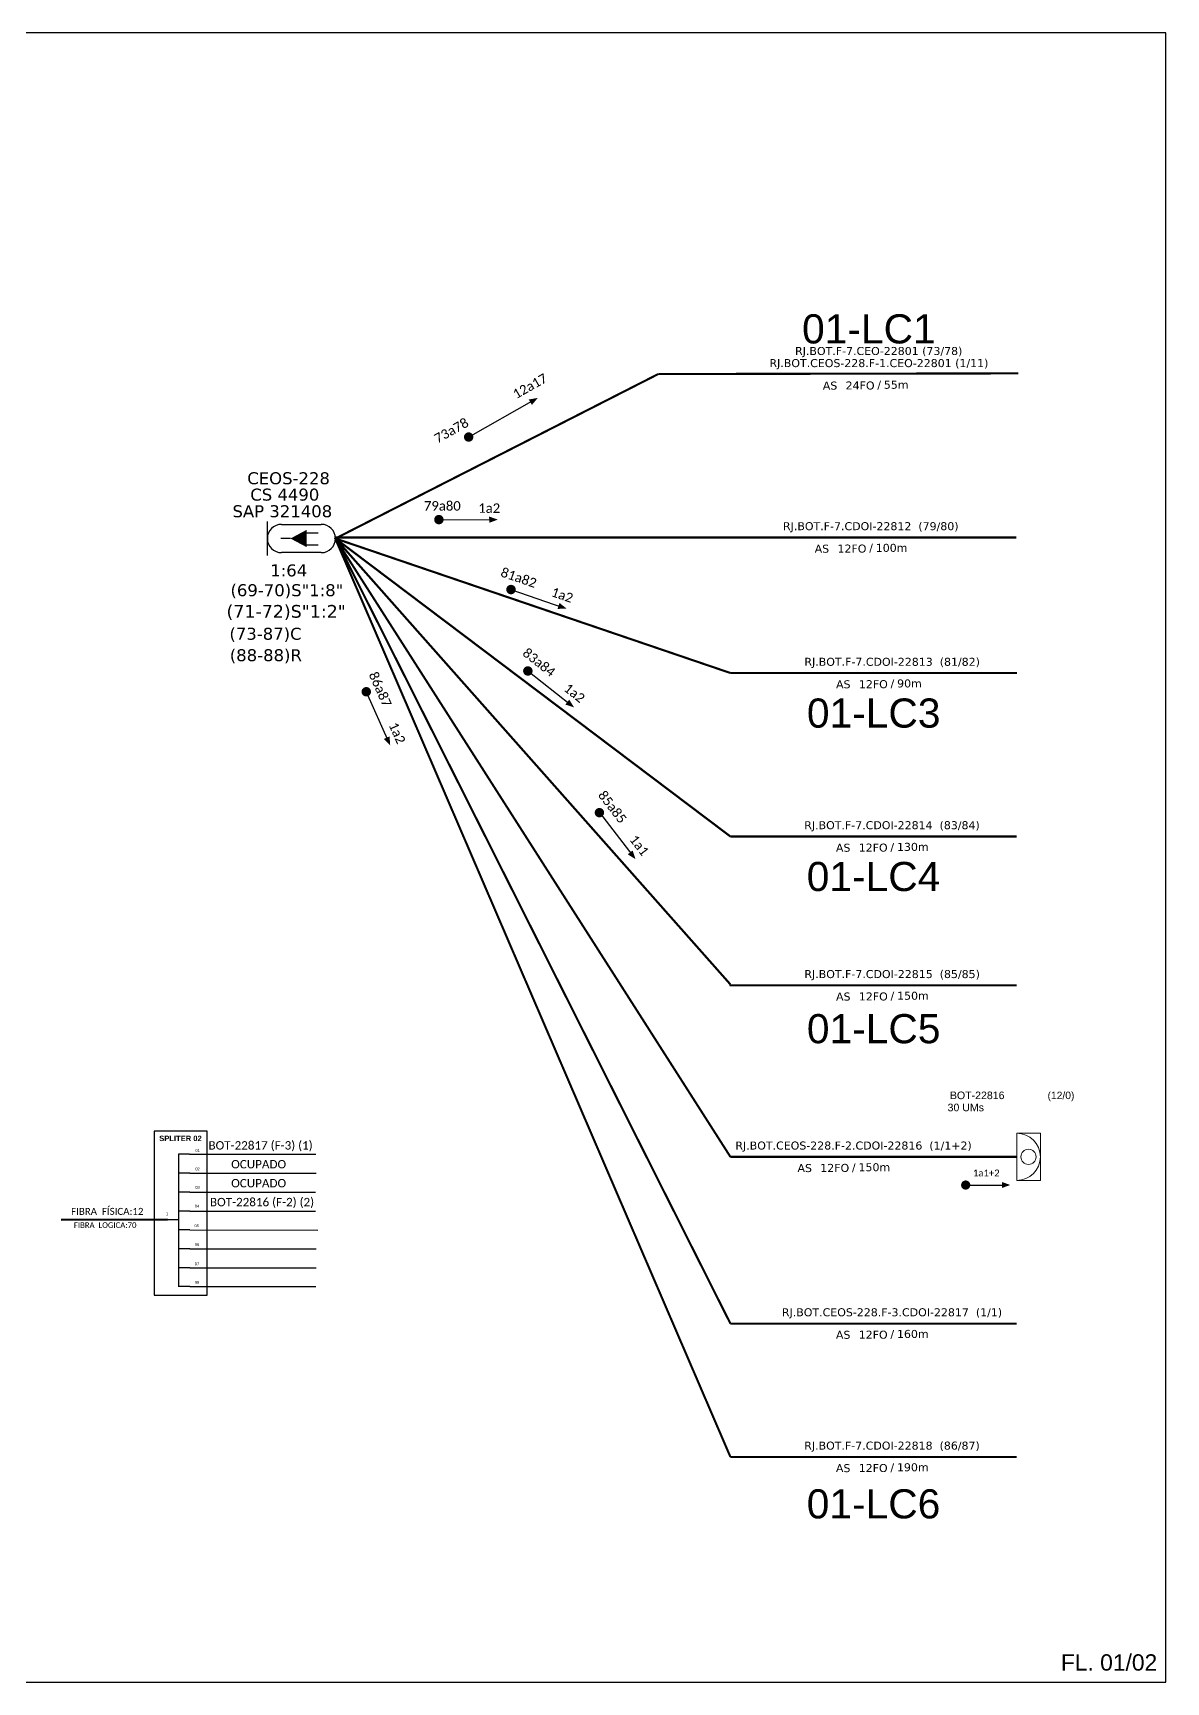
# Model space of a CAD drawing. Header units: inches. Extents: x 932 to 2691, y 84 to 678.
# Drawn here: x 1363 to 1771, y 84 to 678 of the extents above; entities that cross this region are included whole.
import ezdxf
from ezdxf.enums import TextEntityAlignment as Align

# ---------------------------------------------------------------- set-up
doc = ezdxf.new("R2010")
doc.units = ezdxf.units.IN
doc.header["$MEASUREMENT"] = 0
doc.linetypes.add('ARILSUPP', pattern=[2.98, 1.42, -0.71, 0.14, -0.71])
for name, color, linetype, lineweight in [("20.0-LEGENDA DOS CDO'S", 1, 'Continuous', 0), ('20.1-CDO_INTERIOR', 1, 'Continuous', 0), ('40.1-ETIQUETAS', 1, 'Continuous', 20)]:
    doc.layers.add(name, color=color, linetype=linetype, lineweight=lineweight)
for name, color, linetype in [('20.4-CEOS', 1, 'Continuous'), ('CAP a instalar', 1, 'FENCELINE1'), ('CD a instalar', 1, 'Continuous'), ('LC1', 3, 'Continuous'), ('SETA', 7, 'Continuous'), ('texto', 255, 'Continuous'), ('UNIFILAR', 7, 'Continuous')]:
    doc.layers.add(name, color=color, linetype=linetype)
doc.styles.add('ARIAL', font='arial.ttf')
doc.styles.add('siredit', font='verdana.ttf')
doc.linetypes.add('FENCELINE1', pattern='A,0.25,-0.1,[133,ltypeshp.shx,S=0.1,R=0,X=-0.1,Y=0],-0.1,1', length=1.45)

# ---------------------------------------------------------------- blocks, each defined once
blk = doc.blocks.new('ETIQUETA_RS5F')
at = {"layer": '40.1-ETIQUETAS', "color": 0, "style": 'siredit'}
blk.add_text('/', height=1.5, dxfattribs=at).set_placement((1.58, -1.95), align=Align.MIDDLE_RIGHT)
for tag, p in [('ETIQUETA_R_PRIMARIA', (1.21, 4.1)), ('ETIQUETA_R_SECUNDARIA', (1.21, 2.1)), ('F_ATIVAS/F_MORTAS', (1.14, -4.24))]:
    blk.add_attdef(tag, text='', height=1.5, dxfattribs=at).set_placement(p, align=Align.MIDDLE_CENTER)
for tag, p in [('TIPO_CABO', (-6.58, -2.12)), ('CAP_CABO', (0.4, -2.09))]:
    blk.add_attdef(tag, text='', height=1.5, dxfattribs=at).set_placement(p, align=Align.MIDDLE_RIGHT)
blk.add_attdef('METROS', text='', height=1.5, dxfattribs=at).set_placement((2.14, -1.95), align=Align.MIDDLE_LEFT)
for tag, p in [('FUSÃO_1', (0.85, -8.39)), ('FUSÃO_2', (0.85, -10.6)), ('FUSÃO_3', (0.85, -12.93)), ('FUSÃO_4', (0.85, -15.14)), ('FUSÃO_5', (0.85, -17.16))]:
    blk.add_attdef(tag, text='', height=1.5, dxfattribs=at).set_placement(p, align=Align.CENTER)
blk = doc.blocks.new('CDOI_INT')
at = {"layer": '20.1-CDO_INTERIOR', "color": 0, "lineweight": 18}
blk.add_lwpolyline([(4.25, -4.25), (4.25, 4.25), (0, 4.25), (0, -4.25)], close=True, dxfattribs=at)
blk.add_circle((2.12, 0), 1.36, dxfattribs=at)
blk.add_arc((0, 0), 4.25, 270, 90, dxfattribs=at)
at = {"layer": "20.0-LEGENDA DOS CDO'S", "color": 0, "style": 'ARIAL'}
for tag, p in [('CDO_N', (-0.08, 10.38)), ('SURVEY', (-0.08, 8.2)), ('SPLITER_1', (21.18, 10.38)), ('SPLITER_2', (21.19, 8.68)), ('SAP', (-0.08, 6.23)), ('1:XX', (5.94, -2.22)), ('UMS', (5.94, -4.24))]:
    blk.add_attdef(tag, p, '', height=1.36, dxfattribs=at)
blk.add_attdef('FIBRAS_UTILIZADAS', text='', height=1.36, dxfattribs=at).set_placement((15.34, 10.38), align=Align.CENTER)
blk = doc.blocks.new('*U23')
at = {"layer": '20.4-CEOS', "color": 7, "style": 'siredit'}
blk.add_attdef('FIBRAS_SPLITTER', (0, 0), '', height=1.01, dxfattribs=at)
for tag, p, flags in [('ID_ATIVIDADE', (0, -1.48), 3), ('FATOR', (0, -2.79), 1), ('QTDE', (0, -4.11), 1), ('FID', (0, -5.42), 1)]:
    blk.add_attdef(tag, p, '', height=1.01, dxfattribs=dict(at, flags=flags))

msp = doc.modelspace()

# ---------------------------------------------------------------- linework, layer by layer
msp.add_lwpolyline([(932.38, 84.09), (1770.94, 84.09), (1770.94, 678.09), (932.38, 678.09), (932.38, 84.09)])
at = {"color": 7, "const_width": 1.7}
for points in [[(1519.12, 532.12, 1), (1520.59, 532.96, 1)], [(1508.29, 502.79, 1), (1509.99, 502.8, 1)], [(1534.29, 477.88, 1), (1535.9, 477.34, 1)], [(1540.49, 448.79, 1), (1541.83, 447.75, 1)], [(1482.63, 441.56, 1), (1483.33, 440.01, 1)], [(1566.41, 397.9, 1), (1567.45, 396.57, 1)]]:
    msp.add_lwpolyline(points, format="xyb", close=True, dxfattribs=at)
at = {"color": 7}
msp.add_lwpolyline([(1406.66, 223.43), (1425.67, 223.43), (1425.67, 282.45), (1406.66, 282.45)], close=True, dxfattribs=at)
at = {"const_width": 1.65}
msp.add_lwpolyline([(1697.99, 263.1, 1), (1699.64, 263.1, 1)], format="xyb", close=True, dxfattribs=at)
at = {"layer": '20.4-CEOS', "color": 5}
for p, q in [((1452.47, 501.09), (1466.78, 501.09)), ((1466.78, 490.89), (1452.47, 490.89))]:
    msp.add_line(p, q, dxfattribs=at)
for points in [[(1447.37, 489.84), (1447.37, 502.14)], [(1455.67, 495.99), (1452.23, 495.99)], [(1461.32, 498.01), (1465.66, 498.01)], [(1461.32, 493.77), (1465.66, 493.77)]]:
    msp.add_lwpolyline(points, dxfattribs=at)
msp.add_lwpolyline([(1455.67, 495.99, 0, 6.3, 0), (1461.58, 495.99, 6.3, 6.3, 0)], format="xyseb", dxfattribs=at)
for centre, start, end in [((1452.47, 495.99), 90, 270), ((1466.78, 495.99), 270, 90)]:
    msp.add_arc(centre, 5.1, start, end, dxfattribs=at)
at = {"layer": 'CAP a instalar', "color": 0, "linetype": 'FENCELINE1', "ltscale": 5, "const_width": 0.77}
for points in [[(1471.88, 495.99), (1588.12, 555.23)], [(1588.12, 555.23), (1717.75, 555.47)], [(1717.02, 496.37), (1471.65, 496.37)], [(1614.1, 165.17), (1471.65, 496.37)], [(1471.88, 495.99), (1614.16, 447.52)], [(1471.88, 495.99), (1614.1, 388.65)], [(1471.88, 495.99), (1614.1, 335.36)], [(1717.24, 447.52), (1614.16, 447.52)], [(1717.19, 388.65), (1614.1, 388.65)], [(1717.23, 335.03), (1614.15, 335.03), (1614.1, 335.36)], [(1717.19, 165.17), (1614.1, 165.17)]]:
    msp.add_lwpolyline(points, dxfattribs=at)
at = {"layer": 'CAP a instalar', "color": 0, "linetype": 'FENCELINE1', "ltscale": 5.3, "const_width": 0.77}
msp.add_lwpolyline([(1614.1, 165.17), (1614.1, 165.17)], dxfattribs=at)
at = {"layer": 'CD a instalar', "color": 1, "linetype": 'FENCELINE1', "ltscale": 5, "const_width": 0.77}
for points in [[(1614.1, 273.26), (1471.88, 495.99)], [(1717.19, 273.26), (1614.1, 273.26)]]:
    msp.add_lwpolyline(points, dxfattribs=at)
at = {"layer": 'CD a instalar', "color": 0, "linetype": 'FENCELINE1', "ltscale": 5, "const_width": 0.77}
for points in [[(1614.1, 213.2), (1471.88, 495.99)], [(1717.19, 213.2), (1614.1, 213.2)]]:
    msp.add_lwpolyline(points, dxfattribs=at)
at = {"layer": 'SETA', "color": 7}
for points in [[(1519.85, 532.54), (1543.46, 545.89)], [(1509.14, 502.79), (1528.86, 502.77)], [(1535.09, 477.61), (1553.73, 471.18)], [(1541.16, 448.27), (1556.63, 436.06)], [(1482.98, 440.78), (1490.99, 422.77)], [(1566.93, 397.24), (1579, 381.64)]]:
    msp.add_lwpolyline(points, dxfattribs=at)
at = {"layer": 'SETA'}
msp.add_lwpolyline([(1698.82, 263.1), (1712.98, 263.1)], dxfattribs=at)
at = {"layer": 'SETA', "color": 7}
for points in [[(1541.49, 546.07), (1544.75, 546.63), (1542.62, 544.11)], [(1527.23, 503.9), (1530.35, 502.79), (1527.24, 501.64)], [(1552.57, 472.78), (1555.15, 470.71), (1551.84, 470.64)], [(1556.06, 437.95), (1557.81, 435.15), (1554.67, 436.17)], [(1491.36, 424.71), (1491.61, 421.41), (1489.3, 423.78)], [(1578.9, 383.62), (1579.92, 380.48), (1577.12, 382.23)]]:
    msp.add_solid(points, dxfattribs=at)
at = {"layer": 'SETA'}
msp.add_solid([(1711.84, 264.22), (1714.86, 263.12), (1711.84, 262.03)], dxfattribs=at)
at = {"layer": 'UNIFILAR', "color": 7, "linetype": 'Continuous'}
for p, q in [((1415.43, 274.26), (1415.43, 226.49)), ((1419.3, 274.26), (1415.43, 274.26)), ((1419.49, 267.35), (1415.62, 267.35)), ((1419.49, 260.53), (1415.62, 260.53)), ((1411.41, 250.69), (1415.41, 250.69)), ((1419.49, 253.69), (1415.62, 253.69)), ((1419.49, 246.91), (1415.62, 246.91)), ((1419.49, 240.13), (1415.62, 240.13)), ((1419.49, 233.32), (1415.62, 233.32)), ((1419.49, 226.53), (1415.62, 226.53))]:
    msp.add_line(p, q, dxfattribs=at)
at = {"layer": 'UNIFILAR', "color": 10, "linetype": 'Continuous'}
for p, q in [((1419.3, 274.26), (1464.81, 274.24)), ((1419.49, 267.35), (1465, 267.33)), ((1419.49, 260.55), (1464.66, 260.54)), ((1419.49, 253.7), (1464.66, 253.7)), ((1419.49, 246.91), (1465.52, 246.9)), ((1419.49, 240.1), (1465, 240.1)), ((1419.49, 233.33), (1465, 233.33)), ((1419.49, 226.55), (1464.81, 226.54))]:
    msp.add_line(p, q, dxfattribs=at)
at = {"layer": 'UNIFILAR', "color": 1, "linetype": 'Continuous', "lineweight": 60}
msp.add_line((1411.41, 250.69), (1373.15, 250.57), dxfattribs=at)

# ---------------------------------------------------------------- block references
at = {"layer": '20.4-CEOS', "color": 0, "lineweight": 0, "xscale": 4.52567033142041, "yscale": 4.525670331415312, "zscale": 4.52567033141763, "rotation": 359.9796179511603}
msp.add_blockref('*U23', (1432.66, 467.48), dxfattribs=at).add_auto_attribs({'FIBRAS_SPLITTER': '(71-72)S"1:2"'})
at = {"layer": '40.1-ETIQUETAS', "color": 0}
ref = msp.add_blockref('ETIQUETA_RS5F', (1665.29, 555.13), dxfattribs=dict(at, xscale=1.921353181256563, yscale=1.921353181256563, zscale=1.92135318125455))
ref.add_attrib('ETIQUETA_R_PRIMARIA', 'RJ.BOT.F-7.CEO-22801 (73/78)', dxfattribs={"color": 0, "height": 2.882, "style": 'siredit'}).set_placement((1667.5, 563.54), align=Align.MIDDLE_CENTER)
ref.add_attrib('ETIQUETA_R_SECUNDARIA', 'RJ.BOT.CEOS-228.F-1.CEO-22801 (1/11)', dxfattribs={"color": 0, "height": 2.882, "style": 'siredit'}).set_placement((1667.57, 559.18), align=Align.MIDDLE_CENTER)
ref.add_attrib('TIPO_CABO', 'AS', dxfattribs={"color": 0, "height": 2.882, "style": 'siredit'}).set_placement((1652.58, 551.07), align=Align.MIDDLE_RIGHT)
ref.add_attrib('CAP_CABO', '24FO', dxfattribs={"color": 0, "height": 2.882, "style": 'siredit'}).set_placement((1666, 551.11), align=Align.MIDDLE_RIGHT)
ref.add_attrib('METROS', '55m', dxfattribs={"color": 0, "height": 2.882, "style": 'siredit'}).set_placement((1669.35, 551.38), align=Align.MIDDLE_LEFT)
at = {"layer": 'CAP a instalar', "color": 0, "linetype": 'FENCELINE1', "ltscale": 5.3}
ref = msp.add_blockref('ETIQUETA_RS5F', (1662.37, 496.39), dxfattribs=dict(at, xscale=1.921353181256563, yscale=1.921353181256563, zscale=1.921353181256047))
ref.add_attrib('ETIQUETA_R_SECUNDARIA', 'RJ.BOT.F-7.CDOI-22812  (79/80)', dxfattribs={"layer": '40.1-ETIQUETAS', "color": 0, "height": 2.882, "style": 'siredit'}).set_placement((1664.64, 500.43), align=Align.MIDDLE_CENTER)
ref.add_attrib('TIPO_CABO', 'AS', dxfattribs={"layer": '40.1-ETIQUETAS', "color": 0, "height": 2.882, "style": 'siredit'}).set_placement((1649.66, 492.32), align=Align.MIDDLE_RIGHT)
ref.add_attrib('CAP_CABO', '12FO', dxfattribs={"layer": '40.1-ETIQUETAS', "color": 0, "height": 2.882, "style": 'siredit'}).set_placement((1663.07, 492.36), align=Align.MIDDLE_RIGHT)
ref.add_attrib('METROS', '100m', dxfattribs={"layer": '40.1-ETIQUETAS', "color": 0, "height": 2.882, "style": 'siredit'}).set_placement((1666.43, 492.63), align=Align.MIDDLE_LEFT)
ref = msp.add_blockref('ETIQUETA_RS5F', (1670.06, 447.54), dxfattribs=dict(at, xscale=1.921353181256563, yscale=1.921353181256563, zscale=1.921353181256047))
ref.add_attrib('ETIQUETA_R_SECUNDARIA', 'RJ.BOT.F-7.CDOI-22813  (81/82)', dxfattribs={"layer": '40.1-ETIQUETAS', "color": 0, "height": 2.882, "style": 'siredit'}).set_placement((1672.34, 451.58), align=Align.MIDDLE_CENTER)
ref.add_attrib('TIPO_CABO', 'AS', dxfattribs={"layer": '40.1-ETIQUETAS', "color": 0, "height": 2.882, "style": 'siredit'}).set_placement((1657.35, 443.48), align=Align.MIDDLE_RIGHT)
ref.add_attrib('CAP_CABO', '12FO', dxfattribs={"layer": '40.1-ETIQUETAS', "color": 0, "height": 2.882, "style": 'siredit'}).set_placement((1670.77, 443.52), align=Align.MIDDLE_RIGHT)
ref.add_attrib('METROS', '90m', dxfattribs={"layer": '40.1-ETIQUETAS', "color": 0, "height": 2.882, "style": 'siredit'}).set_placement((1674.12, 443.79), align=Align.MIDDLE_LEFT)
ref = msp.add_blockref('ETIQUETA_RS5F', (1670.01, 388.67), dxfattribs=dict(at, xscale=1.921353181256563, yscale=1.921353181256563, zscale=1.921353181256047))
ref.add_attrib('ETIQUETA_R_SECUNDARIA', 'RJ.BOT.F-7.CDOI-22814  (83/84)', dxfattribs={"layer": '40.1-ETIQUETAS', "color": 0, "height": 2.882, "style": 'siredit'}).set_placement((1672.28, 392.72), align=Align.MIDDLE_CENTER)
ref.add_attrib('TIPO_CABO', 'AS', dxfattribs={"layer": '40.1-ETIQUETAS', "color": 0, "height": 2.882, "style": 'siredit'}).set_placement((1657.3, 384.61), align=Align.MIDDLE_RIGHT)
ref.add_attrib('CAP_CABO', '12FO', dxfattribs={"layer": '40.1-ETIQUETAS', "color": 0, "height": 2.882, "style": 'siredit'}).set_placement((1670.71, 384.65), align=Align.MIDDLE_RIGHT)
ref.add_attrib('METROS', '130m', dxfattribs={"layer": '40.1-ETIQUETAS', "color": 0, "height": 2.882, "style": 'siredit'}).set_placement((1674.07, 384.92), align=Align.MIDDLE_LEFT)
ref = msp.add_blockref('ETIQUETA_RS5F', (1670.05, 335.06), dxfattribs=dict(at, xscale=1.921353181256563, yscale=1.921353181256563, zscale=1.921353181256047))
ref.add_attrib('ETIQUETA_R_SECUNDARIA', 'RJ.BOT.F-7.CDOI-22815  (85/85)', dxfattribs={"layer": '40.1-ETIQUETAS', "color": 0, "height": 2.882, "style": 'siredit'}).set_placement((1672.33, 339.1), align=Align.MIDDLE_CENTER)
ref.add_attrib('TIPO_CABO', 'AS', dxfattribs={"layer": '40.1-ETIQUETAS', "color": 0, "height": 2.882, "style": 'siredit'}).set_placement((1657.34, 331), align=Align.MIDDLE_RIGHT)
ref.add_attrib('CAP_CABO', '12FO', dxfattribs={"layer": '40.1-ETIQUETAS', "color": 0, "height": 2.882, "style": 'siredit'}).set_placement((1670.76, 331.04), align=Align.MIDDLE_RIGHT)
ref.add_attrib('METROS', '150m', dxfattribs={"layer": '40.1-ETIQUETAS', "color": 0, "height": 2.882, "style": 'siredit'}).set_placement((1674.11, 331.3), align=Align.MIDDLE_LEFT)
ref = msp.add_blockref('ETIQUETA_RS5F', (1670.01, 165.19), dxfattribs=dict(at, xscale=1.921353181256563, yscale=1.921353181256563, zscale=1.921353181256047))
ref.add_attrib('ETIQUETA_R_SECUNDARIA', 'RJ.BOT.F-7.CDOI-22818  (86/87)', dxfattribs={"layer": '40.1-ETIQUETAS', "color": 0, "height": 2.882, "style": 'siredit'}).set_placement((1672.28, 169.24), align=Align.MIDDLE_CENTER)
ref.add_attrib('TIPO_CABO', 'AS', dxfattribs={"layer": '40.1-ETIQUETAS', "color": 0, "height": 2.882, "style": 'siredit'}).set_placement((1657.3, 161.13), align=Align.MIDDLE_RIGHT)
ref.add_attrib('CAP_CABO', '12FO', dxfattribs={"layer": '40.1-ETIQUETAS', "color": 0, "height": 2.882, "style": 'siredit'}).set_placement((1670.71, 161.17), align=Align.MIDDLE_RIGHT)
ref.add_attrib('METROS', '190m', dxfattribs={"layer": '40.1-ETIQUETAS', "color": 0, "height": 2.882, "style": 'siredit'}).set_placement((1674.07, 161.44), align=Align.MIDDLE_LEFT)
at = {"layer": 'CD a instalar', "color": 1, "linetype": 'FENCELINE1', "ltscale": 5}
ref = msp.add_blockref('CDOI_INT', (1717.19, 273.26), dxfattribs=dict(at, xscale=2.002095265856041, yscale=2.002095265856041, zscale=2.002095265858785))
ref.add_attrib('CDO_N', 'BOT-22816    ', dxfattribs={"layer": "20.0-LEGENDA DOS CDO'S", "color": 0, "height": 2.7234, "style": 'ARIAL'}).set_placement((1717.02, 294.05), align=Align.RIGHT)
ref.add_attrib('FIBRAS_UTILIZADAS', '        (12/0)', dxfattribs={"layer": "20.0-LEGENDA DOS CDO'S", "color": 0, "height": 2.6857, "style": 'ARIAL', "width": 0.986168}).set_placement((1737.96, 294.05), align=Align.RIGHT)
ref.add_attrib('SURVEY', '    30 UMs           ', dxfattribs={"layer": "20.0-LEGENDA DOS CDO'S", "color": 0, "height": 2.7234, "style": 'ARIAL'}).set_placement((1717.03, 289.68), align=Align.RIGHT)
at = {"layer": 'CD a instalar', "color": 0, "linetype": 'FENCELINE1', "ltscale": 5}
ref = msp.add_blockref('ETIQUETA_RS5F', (1670.01, 213.22), dxfattribs=dict(at, xscale=1.921353181256563, yscale=1.921353181256563, zscale=1.921353181256047))
ref.add_attrib('ETIQUETA_R_SECUNDARIA', 'RJ.BOT.CEOS-228.F-3.CDOI-22817  (1/1)', dxfattribs={"layer": '40.1-ETIQUETAS', "color": 0, "height": 2.882, "style": 'siredit'}).set_placement((1672.28, 217.27), align=Align.MIDDLE_CENTER)
ref.add_attrib('TIPO_CABO', 'AS', dxfattribs={"layer": '40.1-ETIQUETAS', "color": 0, "height": 2.882, "style": 'siredit'}).set_placement((1657.3, 209.16), align=Align.MIDDLE_RIGHT)
ref.add_attrib('CAP_CABO', '12FO', dxfattribs={"layer": '40.1-ETIQUETAS', "color": 0, "height": 2.882, "style": 'siredit'}).set_placement((1670.71, 209.2), align=Align.MIDDLE_RIGHT)
ref.add_attrib('METROS', '160m', dxfattribs={"layer": '40.1-ETIQUETAS', "color": 0, "height": 2.882, "style": 'siredit'}).set_placement((1674.07, 209.47), align=Align.MIDDLE_LEFT)

# ---------------------------------------------------------------- texts
at = {"color": 5, "char_height": 3.3908, "width": 250.3146, "attachment_point": 5}
for s, insert, rotation in [('{\\fCalibri|b0|i0|c0|p34;\\C256;12a17}', (1541.93, 550.89), 29.35938), ('{\\fCalibri|b0|i0|c0|p34;\\C256;73a78}', (1513.62, 534.89), 29.35938), ('{\\fCalibri|b0|i0|c0|p34;\\C256;79a80}', (1510.38, 507.73), 359.87025), ('{\\fCalibri|b0|i0|c0|p34;\\C256;1a2}', (1527.24, 506.91), 359.87025), ('{\\fCalibri|b0|i0|c0|p34;\\C256;81a82}', (1537.88, 481.88), 340.89268), ('{\\fCalibri|b0|i0|c0|p34;\\C256;1a2}', (1553.55, 475.62), 340.89268), ('{\\fCalibri|b0|i0|c0|p34;\\C256;83a84}', (1545.19, 451.38), 321.63975), ('{\\fCalibri|b0|i0|c0|p34;\\C256;86a87}', (1488, 441.66), 293.89118), ('{\\fCalibri|b0|i0|c0|p34;\\C256;1a2}', (1557.93, 440.3), 321.63975), ('{\\fCalibri|b0|i0|c0|p34;\\C256;1a2}', (1494.11, 425.92), 293.89118), ('{\\fCalibri|b0|i0|c0|p34;\\C256;85a85}', (1571.6, 399.28), 307.65488), ('{\\fCalibri|b0|i0|c0|p34;\\C256;1a1}', (1581.27, 385.45), 307.65488)]:
    msp.add_mtext(s, dxfattribs=dict(at, insert=insert, rotation=rotation))
at = {"insert": (1706.22, 267.43), "char_height": 2.4709, "width": 41.7723, "attachment_point": 5}
msp.add_mtext('{\\fCalibri|b0|i0|c0|p34;\\C7;1a1+2}', dxfattribs=at)
at = {"layer": '20.4-CEOS', "color": 5, "style": 'siredit'}
for s, p in [('CEOS-228', (1455.01, 519.86)), ('CS 4490', (1453.64, 513.96)), ('SAP 321408', (1452.75, 507.97))]:
    msp.add_text(s, height=4.322, dxfattribs=at).set_placement(p, align=Align.TOP_CENTER)
at = {"layer": '20.4-CEOS', "color": 7, "style": 'siredit'}
for s, height, p in [('1:64', 4.322, (1455.05, 486.67)), ('(69-70)S"1:8"', 4.3215, (1454.39, 479.53)), ('(73-87)C', 4.322, (1446.7, 463.84)), ('(88-88)R', 4.322, (1446.82, 456.12))]:
    msp.add_text(s, height=height, dxfattribs=at).set_placement(p, align=Align.TOP_CENTER)
at = {"layer": '40.1-ETIQUETAS', "color": 1, "style": 'siredit'}
msp.add_text('RJ.BOT.CEOS-228.F-2.CDOI-22816  (1/1+2)', height=2.882, dxfattribs=at).set_placement((1658.44, 277.33), align=Align.MIDDLE_CENTER)
for s, height, p in [('AS', 2.882, (1643.46, 269.22)), ('12FO', 2.882, (1656.87, 269.27)), ('/', 2.88, (1659.2, 269.53))]:
    msp.add_text(s, height=height, dxfattribs=at).set_placement(p, align=Align.MIDDLE_RIGHT)
msp.add_text('150m', height=2.882, dxfattribs=at).set_placement((1660.22, 269.53), align=Align.MIDDLE_LEFT)
at = {"layer": 'LC1', "color": 0, "linetype": 'ARILSUPP', "style": 'ARIAL'}
msp.add_text('FL. 01/02', height=5.88, dxfattribs=at).set_placement((1750.44, 91.13), align=Align.MIDDLE_CENTER)
at = {"layer": 'texto', "color": 0, "char_height": 10.5, "width": 62.5651, "attachment_point": 5}
for s, insert in [('{\\fArial|b0|i0|c0|p34;01-LC1}', (1663.95, 571.43)), ('{\\fArial|b0|i0|c0|p34;01-LC3}', (1665.69, 433.04)), ('{\\fArial|b0|i0|c0|p34;01-LC4}', (1665.63, 374.17)), ('{\\fArial|b0|i0|c0|p34;01-LC5}', (1665.68, 319.35)), ('{\\fArial|b0|i0|c0|p34;01-LC6}', (1665.63, 148.19))]:
    msp.add_mtext(s, dxfattribs=dict(at, insert=insert))
at = {"layer": 'texto'}
for s, insert, char_height, width, attachment_point in [('{\\fArial|b1|i0|c0|p34;\\C10;SPLITER 02}', (1416.08, 279.89), 1.9528, 19.008, 5), ('{\\fCalibri|b0|i0|c0|p34;\\C7;BOT-22817 (F-3) (1)}', (1426.17, 278.9), 3.0175, 74.1359, 1), ('\\C7;\\fArial|b0|i0|;\\H1.0273588255048;01 ', (1422.26, 275.51), 1.9528, 3.9163, 5), ('\\C7;\\fArial|b0|i0|;\\H1.0273588255048;02 ', (1422.2, 268.91), 1.9528, 4.134, 5), ('{\\fCalibri|b0|i0|c0|p34;\\C7;        OCUPADO}', (1425.83, 272.11), 3.0175, 74.1359, 1), ('\\C7;\\fArial|b0|i0|;\\H1.0273588255048;03 ', (1422.2, 262.26), 1.9528, 3.8016, 5), ('{\\fCalibri|b0|i0|c0|p34;\\C7;        OCUPADO}', (1425.83, 265.27), 3.0175, 74.1359, 1), ('{\\fCalibri|b0|i0|c0|p34;\\C7;FIBRA  FÍSICA:12}', (1389.73, 253.6), 2.5145, 38.016, 5), ('\\C7;\\fArial|b0|i0|;\\H1.0273588255048;04 ', (1422.04, 255.5), 1.9528, 4.134, 5), ('{\\fCalibri|b0|i0|c0|p34;\\C1;BOT-22816 (F-2) (2)}', (1426.69, 258.47), 3.0175, 74.1359, 1), ('{\\fCalibri|b0|i0|c0|p34;\\C7;FIBRA  LOGICA:70}', (1388.97, 248.66), 2.0117, 38.016, 5), ('\\C7;\\fArial|b0|i0|;\\H1.0273588255048;1', (1411.23, 252.7), 1.9528, 1.9343, 5), ('\\C7;\\fArial|b0|i0|;\\H1.0273588255048;05 ', (1421.9, 248.45), 1.9528, 5.0844, 5), ('\\C7;\\fArial|b0|i0|;\\H1.0273588255048;06 ', (1422.04, 241.7), 1.9528, 4.134, 5), ('\\C7;\\fArial|b0|i0|;\\H1.0273588255048;07 ', (1422.04, 234.7), 1.9528, 4.134, 5), ('\\C7;\\fArial|b0|i0|;\\H1.0273588255048;08 ', (1422.04, 228.04), 1.9528, 4.134, 5)]:
    msp.add_mtext(s, dxfattribs=dict(at, insert=insert, char_height=char_height, width=width, attachment_point=attachment_point))

doc.saveas('drawing.dxf')
